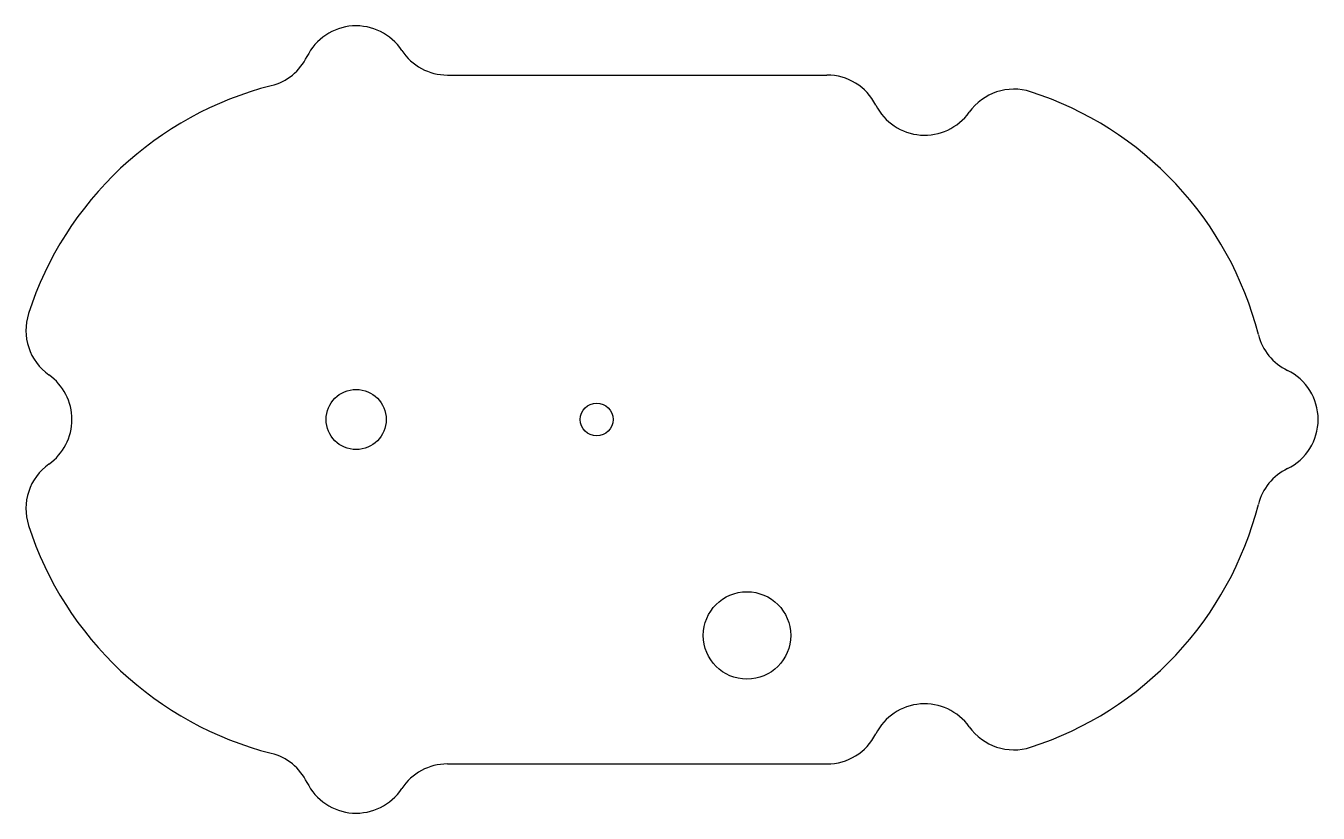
# Model space of a CAD drawing. Header units: millimetres. Extents: x -30 to 88, y -36 to 36.
import ezdxf

# ---------------------------------------------------------------- set-up
doc = ezdxf.new("R2010")
doc.units = ezdxf.units.MM

msp = doc.modelspace()

# ---------------------------------------------------------------- linework, layer by layer
at = {"color": 7, "linetype": 'Continuous', "lineweight": 25}
for p, q in [((8.35, 31.5), (43.07, 31.5)), ((8.35, -31.5), (43.07, -31.5))]:
    msp.add_line(p, q, dxfattribs=at)
for centre, radius in [((0, 0), 2.75), ((22, 0), 1.5), ((35.75, -19.75), 4)]:
    msp.add_circle(centre, radius, dxfattribs=at)
for centre, radius, start, end in [((0, 31), 5, 33.367, 154.0555), ((-8.99, 35.38), 5, 284.2623, 334.0555), ((8.35, 36.5), 5, 213.367, 270), ((43.07, 26.5), 5, 26.7437, 90), ((0, 0), 31.5, 104.2623, 162.0751), ((60.16, 25.21), 5, 72.0751, 144.6458), ((52, 0), 31.5, 14.2623, 72.0751), ((52, 31), 5, 206.7437, 324.6458), ((-25.21, 8.16), 5, 162.0751, 234.6458), ((87.38, 8.99), 5, 194.2623, 244.0555), ((-31, 0), 5, 305.3542, 54.6458), ((83, 0), 5, 295.9445, 64.0555), ((-25.21, -8.16), 5, 125.3542, 197.9249), ((87.38, -8.99), 5, 115.9445, 165.7377), ((52, 0), 31.5, 287.9249, 345.7377), ((0, 0), 31.5, 197.9249, 255.7377), ((52, -31), 5, 35.3542, 153.2563), ((60.16, -25.21), 5, 215.3542, 287.9249), ((43.07, -26.5), 5, 270, 333.2563), ((-8.99, -35.38), 5, 25.9445, 75.7377), ((8.35, -36.5), 5, 90, 146.633), ((0, -31), 5, 205.9445, 326.633)]:
    msp.add_arc(centre, radius, start, end, dxfattribs=at)

doc.saveas('drawing.dxf')
